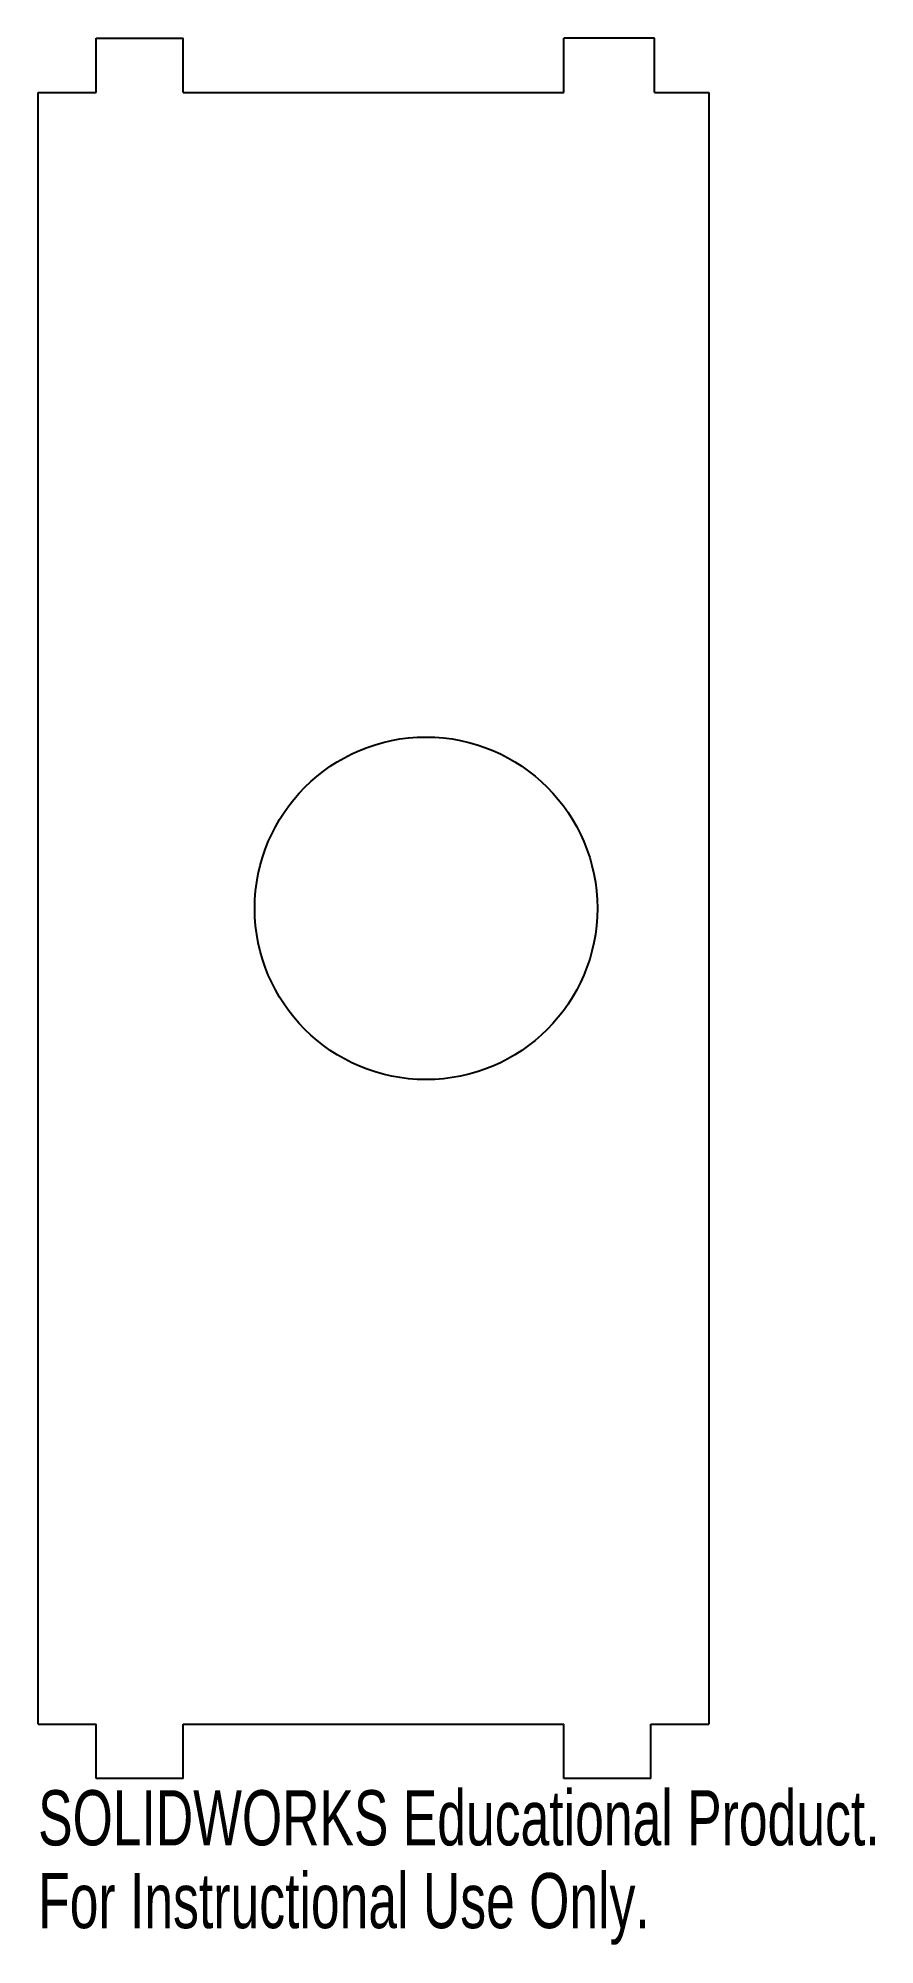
# Model space of a CAD drawing. Header units: millimetres. Extents: x 0 to 7.3, y -1.9 to 14.8.
import ezdxf

# ---------------------------------------------------------------- set-up
doc = ezdxf.new("R2010")
doc.units = ezdxf.units.MM
doc.styles.add('SLDTEXTSTYLE0', font='TXT', dxfattribs={"width": 0.7})

msp = doc.modelspace()

# ---------------------------------------------------------------- linework, layer by layer
at = {"color": 7, "linetype": 'Continuous', "lineweight": 25}
for p, q in [((0.508, 14.764), (1.27, 14.764)), ((0.508, 14.287), (0.508, 14.764)), ((1.27, 14.287), (1.27, 14.764)), ((5.397, 14.764), (4.604, 14.764)), ((4.604, 14.287), (4.604, 14.764)), ((5.397, 14.287), (5.397, 14.764)), ((0, 14.287), (0.508, 14.287)), ((0, 0), (0, 14.287)), ((1.27, 14.287), (4.604, 14.287)), ((5.397, 14.287), (5.874, 14.287)), ((5.874, 14.287), (5.874, 0)), ((0, 0), (0.508, 0)), ((0.508, -0.476), (0.508, 0)), ((1.27, -0.476), (1.27, 0)), ((1.27, 0), (4.604, 0)), ((4.604, -0.476), (4.604, 0)), ((5.366, -0.476), (5.366, 0)), ((5.366, 0), (5.874, 0)), ((1.27, -0.476), (0.508, -0.476)), ((5.366, -0.476), (4.604, -0.476))]:
    msp.add_line(p, q, dxfattribs=at)
msp.add_circle((3.397, 7.144), 1.5, dxfattribs=at)

# ---------------------------------------------------------------- texts
at = {"color": 7, "linetype": 'Continuous', "char_height": 0.48336, "attachment_point": 1, "style": 'SLDTEXTSTYLE0'}
for s, insert in [('SOLIDWORKS Educational Product.', (0, -0.578)), ('For Instructional Use Only.', (0, -1.303))]:
    msp.add_mtext(s, dxfattribs=dict(at, insert=insert))

doc.saveas('drawing.dxf')
